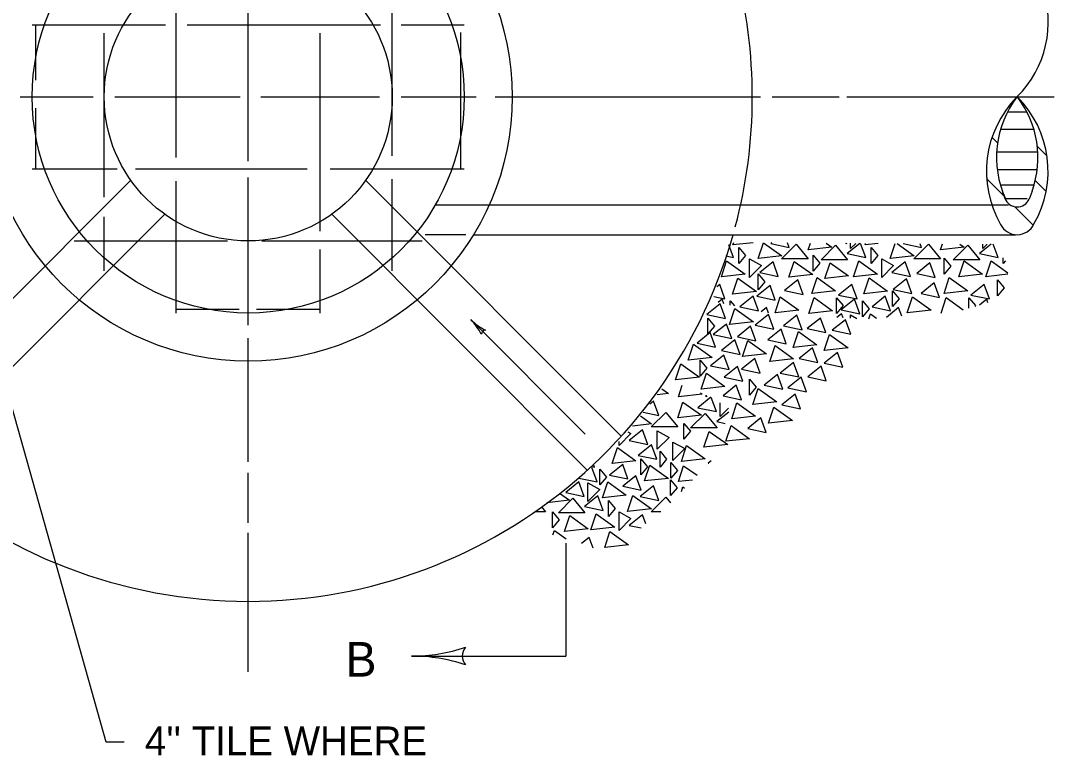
# Model space of a CAD drawing. Extents: x 1007 to 1035.5, y 1000.5 to 1021.5.
# Drawn here: x 1010.93 to 1018.11, y 1011.32 to 1016.42 of the extents above; entities that cross this region are included whole.
import ezdxf

# ---------------------------------------------------------------- set-up
doc = ezdxf.new("R2010")
doc.units = 0
for name, color, linetype in [('Level 1', 7, 'Continuous'), ('Level 15', 7, 'Continuous'), ('Level 2', 7, 'Continuous')]:
    doc.layers.add(name, color=color, linetype=linetype)

msp = doc.modelspace()

# ---------------------------------------------------------------- linework, layer by layer
at = {"layer": 'Level 1'}
for p, q in [((1013.5123, 1015.4816), (1013.5123, 1017.0988)), ((1012.0123, 1015.4695), (1012.0123, 1016.8334)), ((1012.5123, 1015.4449), (1012.5123, 1016.8293)), ((1011.0123, 1016.3904), (1011.9387, 1016.3904)), ((1011.0373, 1016.006), (1011.0373, 1016.3904)), ((1012.0894, 1016.3904), (1013.4318, 1016.3904)), ((1013.5753, 1016.3904), (1014.0123, 1016.3904)), ((1011.5123, 1015.1932), (1011.5123, 1016.3312)), ((1013.0123, 1014.9572), (1013.0123, 1016.3312)), ((1013.9873, 1015.3904), (1013.9873, 1016.3364)), ((1010.9289, 1015.8904), (1011.4363, 1015.8904)), ((1011.587, 1015.8904), (1012.4555, 1015.8904)), ((1012.5991, 1015.8904), (1013.4246, 1015.8904)), ((1013.5753, 1015.8904), (1014.0956, 1015.8904)), ((1014.2279, 1015.8904), (1016.068, 1015.8904)), ((1016.1511, 1015.8904), (1016.6144, 1015.8904)), ((1016.6677, 1015.8904), (1018.1092, 1015.8904)), ((1011.0373, 1015.3904), (1011.0373, 1015.812)), ((1017.9213, 1015.7834), (1017.784, 1015.7834)), ((1017.6778, 1015.6072), (1017.7147, 1015.5702)), ((1017.9669, 1015.6637), (1017.7375, 1015.6637)), ((1017.99, 1015.5483), (1018.0576, 1015.4807)), ((1017.9869, 1015.5074), (1017.7075, 1015.5074)), ((1011.0123, 1015.3904), (1011.6013, 1015.3904)), ((1011.7305, 1015.3904), (1012.9221, 1015.3904)), ((1013.0801, 1015.3904), (1014.0123, 1015.3904)), ((1017.9869, 1015.3843), (1017.7126, 1015.3843)), ((1009.9223, 1013.5362), (1011.6972, 1015.311)), ((1012.5123, 1014.3071), (1012.5123, 1015.3295)), ((1013.3273, 1015.311), (1015.1022, 1013.5362)), ((1013.5123, 1014.6821), (1013.5123, 1015.319)), ((1017.6378, 1015.3245), (1017.7583, 1015.2039)), ((1012.0123, 1014.3904), (1012.0123, 1015.3044)), ((1017.7426, 1015.2796), (1017.9653, 1015.2796)), ((1017.9758, 1015.3092), (1018.0514, 1015.2335)), ((1017.9213, 1015.1823), (1017.7673, 1015.1823)), ((1017.9548, 1015.2368), (1017.9348, 1015.1813)), ((1013.8113, 1015.1404), (1017.7912, 1015.1404)), ((1017.8358, 1015.1267), (1017.9634, 1014.999)), ((1010.158, 1013.3005), (1011.9328, 1015.0753)), ((1011.5123, 1014.6821), (1011.5123, 1015.0568)), ((1013.0917, 1015.0753), (1014.8665, 1013.3005)), ((1011.3039, 1014.8904), (1012.3694, 1014.8904)), ((1012.6063, 1014.8904), (1013.7206, 1014.8904)), ((1014.0752, 1014.9321), (1017.8388, 1014.9321)), ((1013.0123, 1014.3904), (1013.0123, 1014.8313)), ((1012.4502, 1014.4154), (1012.0123, 1014.4154)), ((1013.0123, 1014.4154), (1012.5708, 1014.4154)), ((1014.0569, 1014.3458), (1014.8518, 1013.5508)), ((1012.5123, 1013.3587), (1012.5123, 1014.2153)), ((1011.5268, 1011.4134), (1010.8119, 1013.9544)), ((1012.5123, 1012.9358), (1012.5123, 1013.2818)), ((1012.5123, 1011.9003), (1012.5123, 1012.8661)), ((1014.7173, 1012.7931), (1014.7173, 1012.0104)), ((1013.6467, 1012.0104), (1014.7173, 1012.0104)), ((1011.6518, 1011.4134), (1011.5268, 1011.4134))]:
    msp.add_line(p, q, dxfattribs=at)
for points in [[(1015.8823, 1014.7754), (1015.8503, 1014.8632)], [(1015.8778, 1014.8628), (1015.8833, 1014.8793)], [(1016.0188, 1014.8784), (1015.8778, 1014.8628)], [(1016.0525, 1014.7684), (1016.0891, 1014.8779)], [(1016.0908, 1014.8779), (1016.2181, 1014.7868)], [(1016.1468, 1014.8776), (1016.1398, 1014.872)], [(1016.1398, 1014.872), (1016.2687, 1014.8444)], [(1016.2687, 1014.8444), (1016.2569, 1014.8768)], [(1016.3999, 1014.8283), (1016.4158, 1014.8758)], [(1016.5655, 1014.8467), (1016.3999, 1014.8283)], [(1016.5258, 1014.8751), (1016.5655, 1014.8467)], [(1016.659, 1014.8742), (1016.669, 1014.8721)], [(1016.669, 1014.8721), (1016.6683, 1014.8741)], [(1016.7595, 1014.8735), (1016.6713, 1014.803)], [(1016.6943, 1014.8375), (1016.6943, 1014.8739)], [(1016.7307, 1014.8738), (1016.6943, 1014.8375)], [(1016.8002, 1014.7754), (1016.7644, 1014.8735)], [(1016.7957, 1014.8628), (1016.7992, 1014.8733)], [(1016.8854, 1014.8727), (1016.7957, 1014.8628)], [(1016.9704, 1014.7684), (1017.0049, 1014.8719)], [(1017.0171, 1014.8718), (1017.136, 1014.7868)], [(1017.0596, 1014.8716), (1017.1866, 1014.8444)], [(1017.1866, 1014.8444), (1017.1769, 1014.8708)], [(1017.3178, 1014.8283), (1017.3317, 1014.8698)], [(1017.4834, 1014.8467), (1017.3178, 1014.8283)], [(1017.4521, 1014.869), (1017.4834, 1014.8467)], [(1017.6699, 1014.8676), (1017.5893, 1014.803)], [(1017.6123, 1014.8375), (1017.6123, 1014.8679)], [(1017.6425, 1014.8678), (1017.6123, 1014.8375)], [(1017.7181, 1014.7754), (1017.6846, 1014.8674)], [(1015.7972, 1014.6419), (1015.834, 1014.7524)], [(1015.8279, 1014.787), (1015.8823, 1014.7754)], [(1015.834, 1014.7524), (1015.9628, 1014.6603)], [(1016.2181, 1014.7868), (1016.0525, 1014.7684)], [(1016.6713, 1014.803), (1016.8002, 1014.7754)], [(1017.136, 1014.7868), (1016.9704, 1014.7684)], [(1017.5893, 1014.803), (1017.7181, 1014.7754)], [(1017.633, 1014.6419), (1017.6698, 1014.7524)], [(1017.6698, 1014.7524), (1017.7872, 1014.6684)], [(1017.755, 1014.734), (1017.755, 1014.7736)], [(1017.7706, 1014.7528), (1017.755, 1014.734)], [(1015.9628, 1014.6603), (1015.7972, 1014.6419)], [(1017.7861, 1014.6589), (1017.633, 1014.6419)], [(1015.7856, 1014.589), (1015.7648, 1014.5723)], [(1015.8224, 1014.4878), (1015.7856, 1014.589)], [(1015.7448, 1014.5044), (1015.8224, 1014.4878)], [(1015.804, 1014.4855), (1015.775, 1014.4623)], [(1015.8154, 1014.4543), (1015.804, 1014.4855)], [(1015.8593, 1014.4454), (1015.8593, 1014.4739)], [(1015.8593, 1014.4739), (1015.8883, 1014.4392)], [(1016.0179, 1014.5063), (1015.9259, 1014.4327)], [(1016.0548, 1014.4051), (1016.0179, 1014.5063)], [(1017.3237, 1014.3904), (1017.3593, 1014.497)], [(1017.3593, 1014.497), (1017.4758, 1014.4136)], [(1017.5158, 1014.4246), (1017.5158, 1014.4969)], [(1017.5158, 1014.4969), (1017.5618, 1014.4417)], [(1017.6398, 1014.4855), (1017.5889, 1014.4448)], [(1017.6486, 1014.4613), (1017.6398, 1014.4855)], [(1015.9259, 1014.4327), (1016.0548, 1014.4051)], [(1016.11, 1014.428), (1016.0742, 1014.3993)], [(1016.1244, 1014.3886), (1016.11, 1014.428)], [(1016.6322, 1014.3843), (1016.5998, 1014.3583)], [(1016.6423, 1014.3568), (1016.6322, 1014.3843)], [(1016.8211, 1014.3503), (1016.8325, 1014.3843)], [(1016.8325, 1014.3843), (1016.8742, 1014.3544)], [(1017.0279, 1014.428), (1016.9428, 1014.3599)], [(1017.0495, 1014.3685), (1017.0279, 1014.428)], [(1017.5618, 1014.4417), (1017.5569, 1014.436)], [(1016.6943, 1014.3548), (1016.6943, 1014.3773)], [(1016.6943, 1014.3773), (1016.7383, 1014.353)], [(1015.4987, 1013.8095), (1015.5254, 1013.8899)], [(1015.4296, 1013.8325), (1015.3512, 1013.8238)], [(1015.3838, 1013.8652), (1015.4296, 1013.8325)], [(1015.6643, 1013.8279), (1015.4987, 1013.8095)], [(1015.7244, 1013.8058), (1015.6343, 1013.7337)], [(1015.6528, 1013.836), (1015.6643, 1013.8279)], [(1015.692, 1013.8095), (1015.692, 1013.8195)], [(1015.6982, 1013.8168), (1015.692, 1013.8095)], [(1015.7632, 1013.7061), (1015.7273, 1013.8045)], [(1015.326, 1013.7797), (1015.3001, 1013.7589)], [(1015.3628, 1013.6784), (1015.326, 1013.7797)], [(1015.6343, 1013.7337), (1015.7632, 1013.7061)], [(1015.7885, 1013.6715), (1015.7885, 1013.7685)], [(1015.2348, 1013.6761), (1015.3123, 1013.6208)], [(1015.2548, 1013.7015), (1015.3628, 1013.6784)], [(1015.8484, 1013.7033), (1015.7655, 1013.637)], [(1015.8467, 1013.7297), (1015.7885, 1013.6715)], [(1015.3123, 1013.6208), (1015.1797, 1013.6061)], [(1015.7655, 1013.637), (1015.8231, 1013.6246)], [(1015.1697, 1013.5542), (1015.0868, 1013.4713)], [(1015.1483, 1013.5661), (1015.1697, 1013.5542)], [(1015.2502, 1013.5795), (1015.1582, 1013.5058)], [(1015.287, 1013.4783), (1015.2502, 1013.5795)], [(1015.0868, 1013.4713), (1015.0868, 1013.499)], [(1015.1582, 1013.5058), (1015.287, 1013.4783)], [(1014.935, 1013.2183), (1014.8983, 1013.3195)], [(1014.9036, 1013.3246), (1014.9166, 1013.3218)], [(1014.9166, 1013.3218), (1014.9125, 1013.333)], [(1015.4987, 1013.2205), (1015.5355, 1013.331)], [(1015.5355, 1013.331), (1015.6284, 1013.2646)], [(1015.692, 1013.3303), (1015.692, 1013.3309)], [(1015.692, 1013.3309), (1015.6923, 1013.3307)], [(1015.7264, 1013.3659), (1015.7057, 1013.3493)], [(1015.7057, 1013.3493), (1015.7095, 1013.3484)], [(1014.8087, 1013.2453), (1014.935, 1013.2183)], [(1015.5964, 1013.2314), (1015.4987, 1013.2205)], [(1014.8084, 1013.2183), (1014.7164, 1013.1447)], [(1014.8453, 1013.1171), (1014.8084, 1013.2183)], [(1015.5206, 1013.1528), (1015.5309, 1013.1838)], [(1015.5309, 1013.1838), (1015.5424, 1013.1755)], [(1014.7418, 1013.0917), (1014.585, 1013.0743)], [(1014.6726, 1013.1413), (1014.7418, 1013.0917)], [(1014.7164, 1013.1447), (1014.8453, 1013.1171)], [(1015.31, 1013.0113), (1015.4113, 1013.1124)], [(1015.4113, 1013.1124), (1015.4435, 1013.073)], [(1014.5479, 1013.0459), (1014.5762, 1013.0113)], [(1014.5762, 1013.0113), (1014.5027, 1013.0113)], [(1015.2502, 1012.9905), (1015.1582, 1012.9168)], [(1015.2733, 1012.9269), (1015.2502, 1012.9905)], [(1015.3768, 1013.0113), (1015.31, 1013.0113)], [(1014.6283, 1012.8521), (1014.6383, 1012.8823)], [(1014.6383, 1012.8823), (1014.7196, 1012.8243)], [(1015.1582, 1012.9168), (1015.2396, 1012.8994)], [(1014.8798, 1012.834), (1014.8256, 1012.7907)], [(1014.907, 1012.7593), (1014.8798, 1012.834)]]:
    msp.add_lwpolyline(points, dxfattribs=at)
for points in [[(1015.9192, 1014.734), (1015.9192, 1014.8444), (1015.9652, 1014.7892)], [(1016.2158, 1014.7663), (1016.3171, 1014.8674), (1016.3999, 1014.7663)], [(1016.4896, 1014.7593), (1016.5908, 1014.8605), (1016.6737, 1014.7593)], [(1016.8371, 1014.734), (1016.8371, 1014.8444), (1016.8831, 1014.7892)], [(1017.1338, 1014.7663), (1017.235, 1014.8674), (1017.3178, 1014.7663)], [(1017.4075, 1014.7593), (1017.5088, 1014.8605), (1017.5916, 1014.7593)], [(1015.9927, 1014.6373), (1015.9927, 1014.7662), (1016.0755, 1014.7202)], [(1016.156, 1014.7455), (1016.064, 1014.6718), (1016.1928, 1014.6443)], [(1016.4313, 1014.6566), (1016.2658, 1014.6382), (1016.3026, 1014.7487)], [(1016.4354, 1014.6814), (1016.4354, 1014.7918), (1016.4814, 1014.7366)], [(1016.6811, 1014.6476), (1016.5155, 1014.6292), (1016.5523, 1014.7397)], [(1016.8807, 1014.6603), (1016.7151, 1014.6419), (1016.7519, 1014.7524)], [(1016.9106, 1014.6373), (1016.9106, 1014.7662), (1016.9934, 1014.7202)], [(1017.0739, 1014.7455), (1016.9819, 1014.6718), (1017.1108, 1014.6443)], [(1017.2455, 1014.7383), (1017.1535, 1014.6646), (1017.2823, 1014.637)], [(1017.3441, 1014.6603), (1017.3441, 1014.7708), (1017.3901, 1014.7155)], [(1017.6108, 1014.6596), (1017.4453, 1014.6412), (1017.4821, 1014.7517)], [(1016.0402, 1014.5393), (1015.8746, 1014.5208), (1015.9114, 1014.6313)], [(1016.0533, 1014.552), (1016.0533, 1014.6624), (1016.0993, 1014.6072)], [(1016.3278, 1014.6209), (1016.2358, 1014.5473), (1016.3646, 1014.5197)], [(1016.5908, 1014.5453), (1016.4253, 1014.5268), (1016.4621, 1014.6373)], [(1016.9519, 1014.5423), (1016.7863, 1014.5238), (1016.8232, 1014.6343)], [(1017.083, 1014.6269), (1016.991, 1014.5533), (1017.1198, 1014.5257)], [(1017.2756, 1014.5998), (1017.1836, 1014.5262), (1017.3124, 1014.4986)], [(1017.5088, 1014.5453), (1017.3432, 1014.5268), (1017.38, 1014.6373)], [(1017.7142, 1014.5099), (1017.7142, 1014.6203), (1017.7602, 1014.5651)], [(1016.1352, 1014.5818), (1016.0432, 1014.5081), (1016.172, 1014.4805)], [(1016.7035, 1014.589), (1016.6115, 1014.5153), (1016.7403, 1014.4878)], [(1016.986, 1014.4347), (1016.986, 1014.5451), (1017.032, 1014.4898)], [(1017.6214, 1014.589), (1017.5294, 1014.5153), (1017.6583, 1014.4878)], [(1015.789, 1014.4533), (1015.697, 1014.3797), (1015.8258, 1014.3521)], [(1016.3354, 1014.4095), (1016.1698, 1014.3911), (1016.2067, 1014.5016)], [(1016.5701, 1014.4049), (1016.4045, 1014.3865), (1016.4413, 1014.497)], [(1016.5978, 1014.3865), (1016.5978, 1014.4969), (1016.6438, 1014.4417)], [(1016.7219, 1014.4855), (1016.6299, 1014.4118), (1016.7588, 1014.3843)], [(1016.7773, 1014.3635), (1016.7773, 1014.4739), (1016.8233, 1014.4187)], [(1016.9358, 1014.5063), (1016.8438, 1014.4327), (1016.9727, 1014.4051)], [(1017.2533, 1014.4095), (1017.0878, 1014.3911), (1017.1246, 1014.5016)], [(1016.0198, 1014.3299), (1015.8542, 1014.3115), (1015.891, 1014.422)], [(1016.1246, 1014.3795), (1016.0326, 1014.3058), (1016.1614, 1014.2783)], [(1015.7041, 1014.2449), (1015.7041, 1014.3553), (1015.7501, 1014.3001)], [(1015.8322, 1014.3141), (1015.7402, 1014.2404), (1015.869, 1014.2128)], [(1016.3219, 1014.3761), (1016.2299, 1014.3024), (1016.3588, 1014.2748)], [(1016.4859, 1014.3557), (1016.3939, 1014.282), (1016.5228, 1014.2544)], [(1016.6586, 1014.3441), (1016.5666, 1014.2704), (1016.6954, 1014.2428)], [(1015.7205, 1014.2556), (1015.6285, 1014.1819), (1015.7573, 1014.1543)], [(1016.0003, 1014.2994), (1015.9083, 1014.2258), (1016.0372, 1014.1982)], [(1016.2116, 1014.279), (1016.1196, 1014.2053), (1016.2484, 1014.1778)], [(1016.4608, 1014.1698), (1016.2953, 1014.1514), (1016.3321, 1014.2619)], [(1016.6776, 1014.1499), (1016.512, 1014.1315), (1016.5488, 1014.242)], [(1015.7336, 1014.0821), (1015.568, 1014.0637), (1015.6048, 1014.1742)], [(1015.8912, 1014.205), (1015.7992, 1014.1313), (1015.928, 1014.1038)], [(1016.1098, 1014.1078), (1015.9443, 1014.0894), (1015.9811, 1014.1999)], [(1016.2986, 1014.0725), (1016.133, 1014.0541), (1016.1698, 1014.1646)], [(1015.8145, 1014.0988), (1015.7225, 1014.0251), (1015.8513, 1013.9975)], [(1016.4302, 1014.1482), (1016.3382, 1014.0745), (1016.467, 1014.0469)], [(1016.6042, 1014.1157), (1016.5122, 1014.042), (1016.641, 1014.0144)], [(1015.6452, 1013.9464), (1015.4796, 1013.928), (1015.5164, 1014.0385)], [(1015.6509, 1013.9528), (1015.6509, 1014.0633), (1015.6969, 1014.008)], [(1015.9089, 1014.0192), (1015.8169, 1013.9455), (1015.9458, 1013.9179)], [(1016.0298, 1014.0753), (1015.9378, 1014.0016), (1016.0667, 1013.974)], [(1016.2974, 1014.0478), (1016.2054, 1013.9742), (1016.3343, 1013.9466)], [(1016.4892, 1014.0213), (1016.3972, 1013.9477), (1016.526, 1013.9201)], [(1015.8221, 1013.8815), (1015.6565, 1013.8631), (1015.6933, 1013.9736)], [(1016.1862, 1013.9632), (1016.0942, 1013.8895), (1016.223, 1013.8619)], [(1015.9011, 1013.8899), (1015.8091, 1013.8163), (1015.9379, 1013.7887)], [(1015.9932, 1013.8202), (1015.9932, 1013.9306), (1016.0392, 1013.8753)], [(1016.3518, 1013.9458), (1016.2598, 1013.8722), (1016.3886, 1013.8446)], [(1016.182, 1013.7753), (1016.0164, 1013.7569), (1016.0533, 1013.8674)], [(1016.3101, 1013.8274), (1016.2181, 1013.7538), (1016.3469, 1013.7262)], [(1015.6597, 1013.6807), (1015.4941, 1013.6623), (1015.5309, 1013.7728)], [(1016.0345, 1013.675), (1015.8689, 1013.6566), (1015.9058, 1013.7671)], [(1016.2912, 1013.6455), (1016.1256, 1013.6271), (1016.1624, 1013.7376)], [(1015.31, 1013.6003), (1015.4113, 1013.7014), (1015.4941, 1013.6003)], [(1015.5838, 1013.5933), (1015.685, 1013.6945), (1015.7678, 1013.5933)], [(1016.0722, 1013.6628), (1015.9802, 1013.5891), (1016.109, 1013.5615)], [(1015.5369, 1013.5146), (1015.5369, 1013.625), (1015.5829, 1013.5698)], [(1015.9933, 1013.5187), (1015.8277, 1013.5003), (1015.8645, 1013.6108)], [(1015.3517, 1013.445), (1015.3517, 1013.5738), (1015.4345, 1013.5278)], [(1015.8418, 1013.4772), (1015.6763, 1013.4588), (1015.7131, 1013.5693)], [(1015.204, 1013.3658), (1015.0384, 1013.3474), (1015.0753, 1013.4579)], [(1015.3128, 1013.4768), (1015.2208, 1013.4031), (1015.3496, 1013.3755)], [(1015.4599, 1013.3668), (1015.4599, 1013.4956), (1015.5428, 1013.4496)], [(1015.685, 1013.3793), (1015.5194, 1013.3608), (1015.5563, 1013.4713)], [(1015.239, 1013.2678), (1015.239, 1013.3783), (1015.285, 1013.323)], [(1015.3714, 1013.322), (1015.3714, 1013.4324), (1015.4174, 1013.3772)], [(1014.9535, 1013.1975), (1014.9535, 1013.3079), (1014.9995, 1013.2527)], [(1015.1121, 1013.3403), (1015.0201, 1013.2667), (1015.1489, 1013.2391)], [(1015.4296, 1013.2435), (1015.264, 1013.2251), (1015.3008, 1013.3356)], [(1015.4467, 1013.2438), (1015.4467, 1013.3543), (1015.4927, 1013.299)], [(1015.2042, 1013.262), (1015.1122, 1013.1883), (1015.241, 1013.1608)], [(1015.4436, 1013.1234), (1015.4436, 1013.2338), (1015.4896, 1013.1786)], [(1014.8706, 1013.0825), (1014.8706, 1013.2113), (1014.9534, 1013.1653)], [(1015.1375, 1013.1262), (1014.9719, 1013.1078), (1015.0088, 1013.2183)], [(1015.326, 1013.1907), (1015.234, 1013.117), (1015.3628, 1013.0894)], [(1014.6658, 1013.0043), (1014.7671, 1013.1055), (1014.8499, 1013.0043)], [(1014.9396, 1013.1217), (1014.8476, 1013.048), (1014.9764, 1013.0204)], [(1015.0133, 1012.979), (1015.0133, 1013.0894), (1015.0593, 1013.0342)], [(1015.3123, 1013.0318), (1015.1467, 1013.0134), (1015.1835, 1013.1239)], [(1014.6252, 1012.9008), (1014.6252, 1013.0112), (1014.6712, 1012.9559)], [(1014.873, 1012.8934), (1014.7074, 1012.875), (1014.7443, 1012.9855)], [(1015.0569, 1012.9053), (1014.8913, 1012.8869), (1014.9282, 1012.9974)], [(1015.0868, 1012.8823), (1015.0868, 1013.0112), (1015.1697, 1012.9652)], [(1015.1528, 1012.7821), (1014.9873, 1012.7637), (1015.0241, 1012.8742)]]:
    msp.add_lwpolyline(points, close=True, dxfattribs=at)
for radius in [1.5, 1]:
    msp.add_circle((1012.5123, 1015.8904), radius, dxfattribs=at)
for centre, radius, start, end in [((1012.5123, 1015.8904), 3.5, 15.89108, 344.10895), ((1012.5123, 1015.8904), 3.5, 345.06144, 14.77869), ((1017.3363, 1016.4104), 0.7311, 314.79507, 19.31762), ((1018.3738, 1015.3728), 0.7364, 135.7262, 209.90793), ((1018.3977, 1015.4698), 0.6902, 142.3361, 204.61431), ((1017.3339, 1015.3741), 0.7318, 330.02201, 45), ((1017.305, 1015.4698), 0.6902, 340.26767, 37.66546), ((1017.8514, 1015.2181), 0.0913, 201.07891, 336.24132), ((1017.851, 1015.0623), 0.1286, 206.15706, 335.25835), ((1014.3331, 1014.622), 0.3906, 224.98778, 225), ((1014.3331, 1014.622), 0.3906, 225, 243.66878), ((1013.7807, 1014.0695), 0.3906, 26.34716, 44.99389), ((1014.1619, 1014.2407), 0.0312, 93.7746, 175.89129), ((1013.6467, 1013.1823), 1.1719, 269.98778, 270), ((1013.6467, 1013.1823), 1.1719, 270, 288.66878), ((1013.6467, 1010.8385), 1.1719, 71.34716, 89.99389), ((1014.0923, 1012.0103), 0.0937, 138.7746, 220.89129)]:
    msp.add_arc(centre, radius, start, end, dxfattribs=at)
at = {"layer": 'Level 15'}
msp.add_line((1014.0221, 1014.9321), (1013.7418, 1014.9321), dxfattribs=at)
msp.add_circle((1012.5123, 1015.8904), 1.8333, dxfattribs=at)
at = {"layer": 'Level 2'}
msp.add_line((1017.7503, 1015.2305), (1017.7662, 1015.1853), dxfattribs=at)

# ---------------------------------------------------------------- texts
at = {"layer": 'Level 1'}
for s, height, p in [('B', 0.24, (1013.1885, 1011.8679)), ("4'' TILE WHERE", 0.2, (1011.7944, 1011.3221))]:
    msp.add_text(s, height=height, dxfattribs=at).set_placement(p)

doc.saveas('drawing.dxf')
